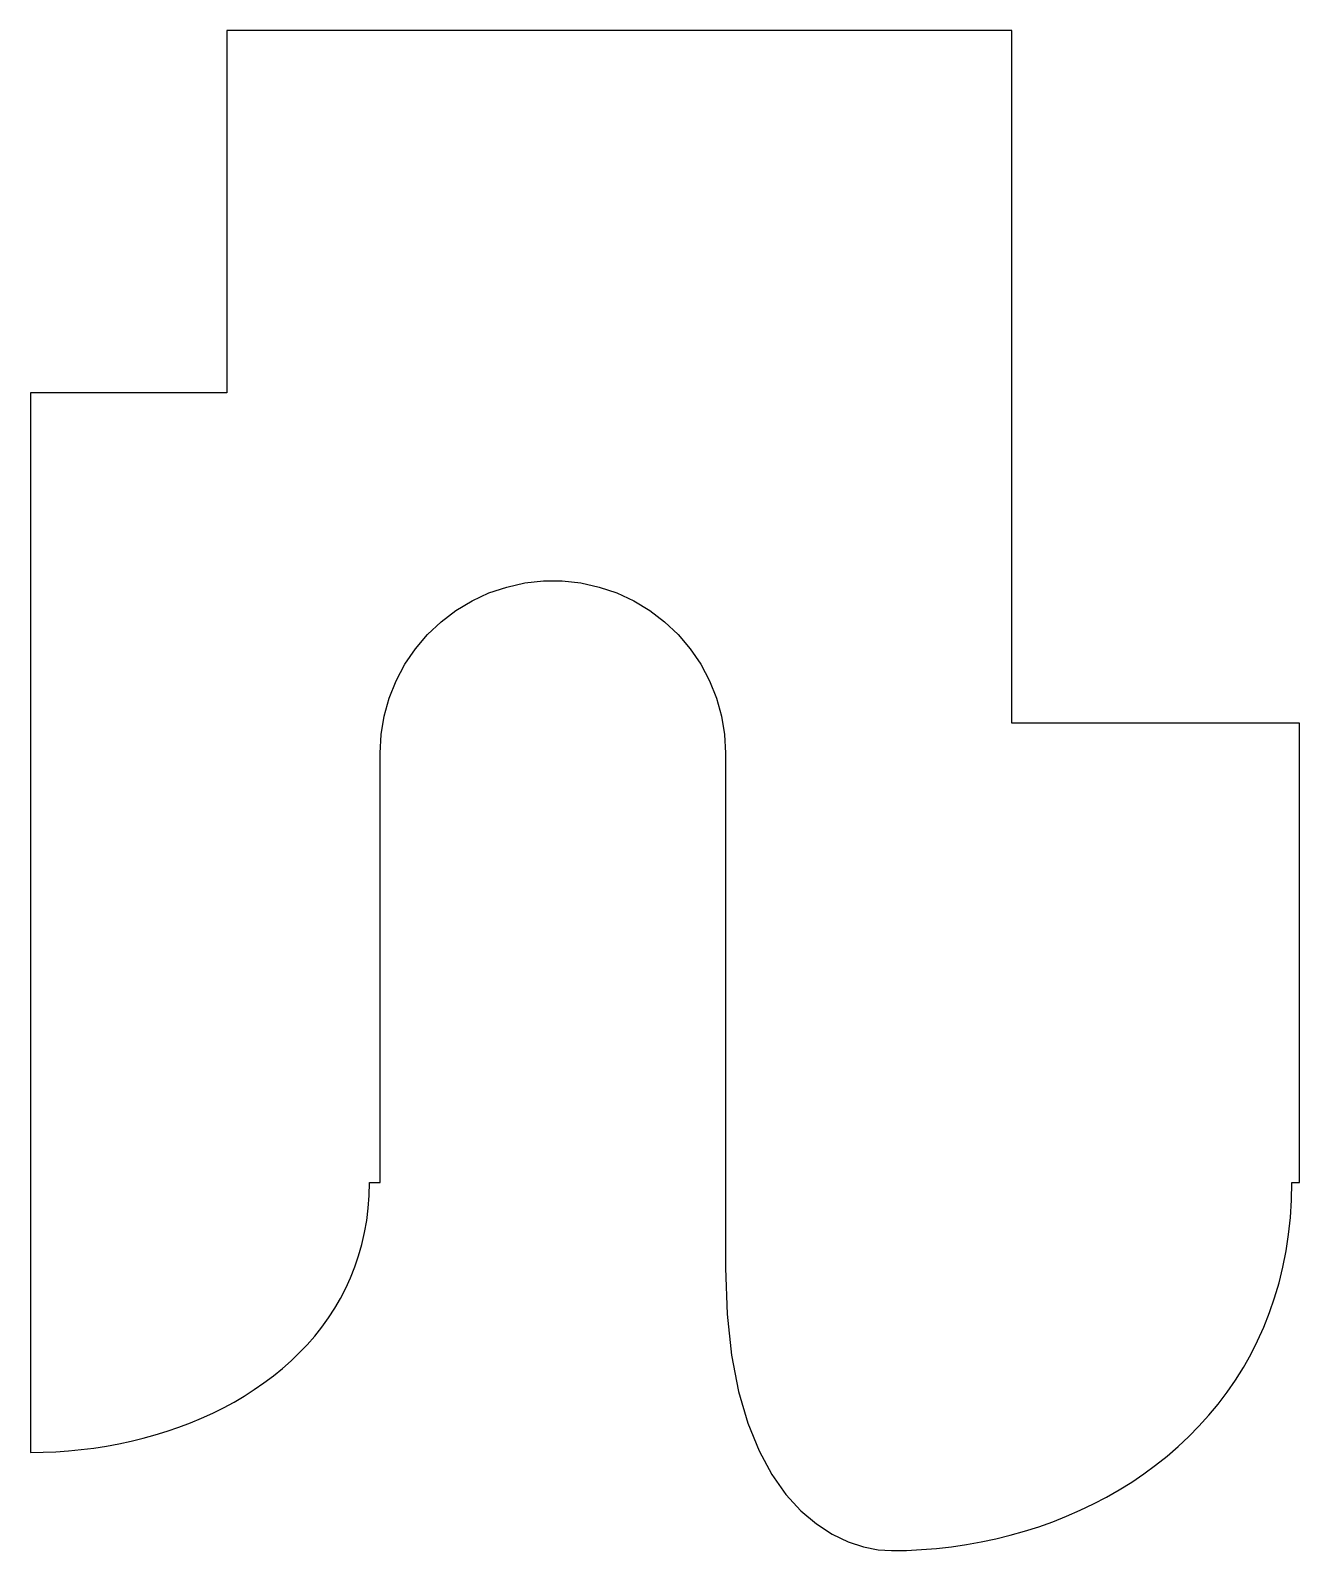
# Model space of a CAD drawing. Header units: millimetres. Extents: x 95 to 179, y 27 to 128.
import ezdxf

# ---------------------------------------------------------------- set-up
doc = ezdxf.new("R2010")
doc.units = ezdxf.units.MM

msp = doc.modelspace()

# ---------------------------------------------------------------- linework, layer by layer
at = {"layer": 'COMPRESSOR_CASING'}
for p, q in [((160, 128), (108, 128)), ((108, 128), (108, 104)), ((160, 82.1133), (160, 128)), ((95, 104), (95, 33.8)), ((108, 104), (95, 104)), ((124.2433, 90.2145), (125.3669, 90.7343)), ((125.3669, 90.7343), (126.54, 91.1296)), ((126.54, 91.1296), (127.749, 91.3957)), ((127.749, 91.3957), (128.9797, 91.5296)), ((128.9797, 91.5296), (130.2176, 91.5296)), ((130.2176, 91.5296), (131.4483, 91.3957)), ((131.4483, 91.3957), (132.6573, 91.1296)), ((132.6573, 91.1296), (133.8305, 90.7343)), ((133.8305, 90.7343), (134.954, 90.2145)), ((123.1826, 89.5763), (124.2433, 90.2145)), ((134.954, 90.2145), (136.0147, 89.5763)), ((121.2983, 87.9758), (122.1971, 88.8271)), ((122.1971, 88.8271), (123.1826, 89.5763)), ((136.0147, 89.5763), (137.0002, 88.8271)), ((137.0002, 88.8271), (137.899, 87.9758)), ((120.4969, 87.0323), (121.2983, 87.9758)), ((137.899, 87.9758), (138.7004, 87.0323)), ((119.8022, 86.0077), (120.4969, 87.0323)), ((138.7004, 87.0323), (139.3951, 86.0077)), ((119.2223, 84.9139), (119.8022, 86.0077)), ((139.3951, 86.0077), (139.975, 84.9139)), ((118.7641, 83.7639), (119.2223, 84.9139)), ((139.975, 84.9139), (140.4332, 83.7639)), ((118.4329, 82.5711), (118.7641, 83.7639)), ((140.4332, 83.7639), (140.7644, 82.5711)), ((118.2327, 81.3494), (118.4329, 82.5711)), ((140.7644, 82.5711), (140.9647, 81.3494)), ((179.0482, 82.1133), (160, 82.1133)), ((179.0482, 80.1133), (179.0482, 82.1133)), ((118.1656, 80.1133), (118.2327, 81.3494)), ((140.9647, 81.3494), (141.0317, 80.1133)), ((118.1656, 51.686), (118.1656, 80.1133)), ((141.0317, 80.1133), (141.0317, 46)), ((179.0482, 51.686), (179.0482, 80.1133)), ((117.4319, 50.8242), (117.4527, 51.686)), ((117.4527, 51.686), (118.1656, 51.686)), ((178.5132, 50.5091), (178.538, 51.686)), ((178.538, 51.686), (179.0482, 51.686)), ((117.3702, 49.9832), (117.4319, 50.8242)), ((178.4402, 49.3603), (178.5132, 50.5091)), ((117.2688, 49.163), (117.3702, 49.9832)), ((178.3199, 48.2397), (178.4402, 49.3603)), ((116.9509, 47.5849), (117.1287, 48.3635)), ((117.1287, 48.3635), (117.2688, 49.163)), ((116.7367, 46.8268), (116.9509, 47.5849)), ((178.1538, 47.1472), (178.3199, 48.2397)), ((116.4869, 46.0897), (116.7367, 46.8268)), ((177.943, 46.0833), (178.1538, 47.1472)), ((115.8848, 44.6773), (116.2025, 45.373)), ((116.2025, 45.373), (116.4869, 46.0897)), ((141.0317, 46), (141.1352, 42.9559)), ((177.6888, 45.0474), (177.943, 46.0833)), ((115.5346, 44.0022), (115.8848, 44.6773)), ((177.3926, 44.04), (177.6888, 45.0474)), ((114.7407, 42.7144), (115.1529, 43.3479)), ((115.1529, 43.3479), (115.5346, 44.0022)), ((177.0554, 43.0611), (177.3926, 44.04)), ((114.2991, 42.1017), (114.7407, 42.7144)), ((141.1352, 42.9559), (141.4311, 40.2411)), ((176.6787, 42.1107), (177.0554, 43.0611)), ((113.3315, 40.9392), (113.829, 41.51)), ((113.829, 41.51), (114.2991, 42.1017)), ((176.2636, 41.1888), (176.6787, 42.1107)), ((112.258, 39.8611), (112.8075, 40.3896)), ((112.8075, 40.3896), (113.3315, 40.9392)), ((175.3231, 39.4309), (175.8114, 40.2955)), ((175.8114, 40.2955), (176.2636, 41.1888)), ((111.0869, 38.8681), (111.6842, 39.3538)), ((111.6842, 39.3538), (112.258, 39.8611)), ((141.4311, 40.2411), (141.8976, 37.839)), ((174.8003, 38.595), (175.3231, 39.4309)), ((109.8263, 37.9609), (110.4673, 38.4037)), ((110.4673, 38.4037), (111.0869, 38.8681)), ((174.2438, 37.7881), (174.8003, 38.595)), ((108.4844, 37.1407), (109.1649, 37.5399)), ((109.1649, 37.5399), (109.8263, 37.9609)), ((141.8976, 37.839), (142.5127, 35.7329)), ((173.655, 37.01), (174.2438, 37.7881)), ((106.3377, 36.0753), (107.0697, 36.4082)), ((107.0697, 36.4082), (107.7856, 36.7635)), ((107.7856, 36.7635), (108.4844, 37.1407)), ((172.3855, 35.5408), (173.0353, 36.2608)), ((173.0353, 36.2608), (173.655, 37.01)), ((104.0558, 35.2104), (104.8296, 35.4762)), ((104.8296, 35.4762), (105.5906, 35.7645)), ((105.5906, 35.7645), (106.3377, 36.0753)), ((142.5127, 35.7329), (143.2547, 33.9063)), ((171.7072, 34.8501), (172.3855, 35.5408)), ((100.0308, 34.2224), (100.8529, 34.3741)), ((100.8529, 34.3741), (101.6676, 34.5489)), ((101.6676, 34.5489), (102.4736, 34.7466)), ((102.4736, 34.7466), (103.2701, 34.9671)), ((103.2701, 34.9671), (104.0558, 35.2104)), ((171.0015, 34.1887), (171.7072, 34.8501)), ((95, 33.8), (95.8446, 33.8118)), ((95.8446, 33.8118), (96.6883, 33.8471)), ((96.6883, 33.8471), (97.5298, 33.9059)), ((97.5298, 33.9059), (98.368, 33.9881)), ((98.368, 33.9881), (99.2021, 34.0937)), ((99.2021, 34.0937), (100.0308, 34.2224)), ((143.2547, 33.9063), (144.1017, 32.3426)), ((169.5125, 32.9544), (170.2695, 33.5568)), ((170.2695, 33.5568), (171.0015, 34.1887)), ((144.1017, 32.3426), (145.0317, 31.025)), ((167.9285, 31.8388), (168.7318, 32.3817)), ((168.7318, 32.3817), (169.5125, 32.9544)), ((166.2593, 30.8431), (167.104, 31.3259)), ((167.104, 31.3259), (167.9285, 31.8388)), ((145.0317, 31.025), (146.0229, 29.937)), ((164.5147, 29.9683), (165.3958, 30.3905)), ((165.3958, 30.3905), (166.2593, 30.8431)), ((146.0229, 29.937), (147.0536, 29.062)), ((161.7786, 28.8849), (162.7049, 29.2154)), ((162.7049, 29.2154), (163.6174, 29.5765)), ((163.6174, 29.5765), (164.5147, 29.9683)), ((147.0536, 29.062), (148.1017, 28.3834)), ((148.1017, 28.3834), (149.1454, 27.8845)), ((158.9293, 28.0796), (159.8896, 28.3169)), ((159.8896, 28.3169), (160.8397, 28.5855)), ((160.8397, 28.5855), (161.7786, 28.8849)), ((149.1454, 27.8845), (150.1629, 27.5487)), ((150.1629, 27.5487), (151.1323, 27.3594)), ((151.1323, 27.3594), (152.0317, 27.3)), ((152.0317, 27.3), (153.027, 27.316)), ((153.027, 27.316), (154.0212, 27.364)), ((154.0212, 27.364), (155.0129, 27.4439)), ((155.0129, 27.4439), (156.0007, 27.5555)), ((156.0007, 27.5555), (156.9836, 27.6987)), ((156.9836, 27.6987), (157.9603, 27.8734)), ((157.9603, 27.8734), (158.9293, 28.0796))]:
    msp.add_line(p, q, dxfattribs=at)

doc.saveas('drawing.dxf')
